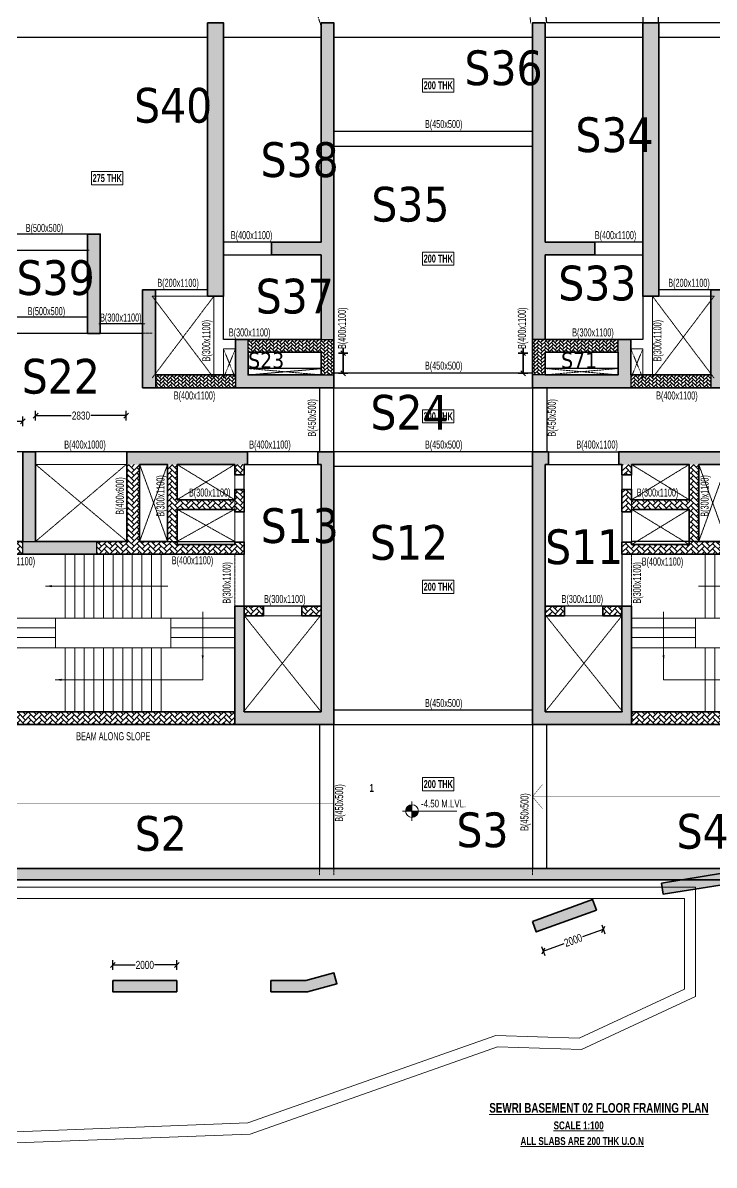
# Model space of a CAD drawing. Header units: millimetres. Extents: x -9 to 67274, y 2 to 62585.
# Drawn here: x 22306 to 43906, y 2 to 35691 of the extents above; entities that cross this region are included whole.
import ezdxf

# ---------------------------------------------------------------- set-up
doc = ezdxf.new("R2010")
doc.units = ezdxf.units.MM
doc.linetypes.add('HIDDEN', pattern=[0.375, 0.25, -0.125])
doc.linetypes.add('HIDDEN2', pattern=[0.1875, 0.125, -0.0625])
for name, color, linetype, lineweight in [('A-ANNO-DIMS', 8, 'Continuous', 15), ('A-DETL-MISC', 35, 'Continuous', 15), ('A-FLOR-IDEN', 11, 'Continuous', 9), ('A-HIDD-ABVE', 8, 'HIDDEN', 20), ('A-HIDD-BELW', 8, 'HIDDEN2', 20), ('G-____-____-DIMS', 7, 'Continuous', 9), ('G-____-____-TEXT', 6, 'Continuous', 9), ('G-ANNO-TEXT', 231, 'Continuous', 9), ('S-BEAM', 7, 'Continuous', 18), ('S-BEAM-IDEN', 2, 'Continuous', 9), ('S-COL HATCH', 9, 'Continuous', 0), ('S-COLS', 5, 'Continuous', 35)]:
    doc.layers.add(name, color=color, linetype=linetype, lineweight=lineweight)
doc.layers.add('changes', color=7, linetype='Continuous')
doc.styles.add('Dim.s & Anno.(Misc.)', font='ARIALN.TTF')
doc.styles.add('SOBHA', font='swisscl.ttf')
doc.styles.add('Swis721 LtCn BT', font='swisscl.ttf', dxfattribs={"width": 0.9, "height": 233.355162})
doc.styles.add('Swis721 LtCn BT_1', font='swisscl.ttf', dxfattribs={"height": 240})
doc.styles.add('Swis721 LtCn BT_2', font='swisscl.ttf', dxfattribs={"height": 244.992296})
doc.styles.add('Swis721 LtCn BT_B', font='', dxfattribs={"width": 0.9, "height": 246.918336})
doc.styles.get('Swis721 LtCn BT_B').set_extended_font_data('Swis721 LtCn BT', bold=True)
doc.dimstyles.new('A-GFC-100', dxfattribs={"dimscale": 100, "dimtxt": 1.75, "dimasz": 1.5, "dimexe": 1.5, "dimexo": 0, "dimgap": 1, "dimtad": 1, "dimdsep": 46, "dimtxsty": 'Dim.s & Anno.(Misc.)', "dimblk": 'ARCHTICK', "dimcen": 0, "dimdle": 1.5, "dimclrd": 256, "dimclre": 8, "dimclrt": 6, "dimazin": 2, "dimtfac": 1, "dimtix": 1, "dimtmove": 2, "dimatfit": 3, "dimfxl": 1, "dimtolj": 1, "dimlwd": -1, "dimlwe": 9, "dimarcsym": 0})
doc.dimstyles.new('S-100', dxfattribs={"dimscale": 100, "dimtxt": 2.5, "dimasz": 1.5, "dimexe": 1.5, "dimexo": 1.5, "dimgap": 0.1, "dimtad": 0, "dimdec": 0, "dimrnd": 0.0005, "dimzin": 0, "dimdsep": 46, "dimtxsty": 'SOBHA', "dimblk": 'OBLIQUE', "dimcen": 0.09, "dimclrd": 8, "dimclre": 8, "dimclrt": 6, "dimadec": 0, "dimazin": 0, "dimtfac": 1, "dimtdec": 0, "dimtofl": 0, "dimtmove": 0, "dimatfit": 3, "dimfxl": 1.5, "dimfxlon": 1, "dimtolj": 1, "dimtzin": 0, "dimlwd": -1, "dimlwe": -1, "dimarcsym": 0})
pattern_1 = [(45, (-31966103.18, 21022167.41), (0, 113.13708499), [240, -80]), (135, (-31966046.61, 21022223.98), (9e-15, 113.13708499), [240, -80])]
pattern_2 = [(45, (-31794446.85, 20683630.75), (0, 169.7056275), [360, -120]), (135, (-31794362, 20683715.6), (1e-14, 169.7056275), [360, -120])]
pattern_3 = [(45, (-31794446.85, 20735559.75), (0, 169.7056275), [360, -120]), (135, (-31794362, 20735644.6), (1e-14, 169.7056275), [360, -120])]
pattern_4 = [(45, (-31794446.854, 20735559.75), (0, 113.13708499), [240, -80]), (135, (-31794390.286, 20735616.32), (9e-15, 113.13708499), [240, -80])]

# ---------------------------------------------------------------- blocks, each defined once
blk = doc.blocks.new('_ARCHTICK')
at = {"color": 0, "linetype": 'ByBlock', "const_width": 0.15}
blk.add_lwpolyline([(-0.5, -0.5), (0.5, 0.5)], dxfattribs=at)
blk = doc.blocks.new('A$C31bf04c8')
at = {"layer": 'S-COL HATCH', "transparency": 33554687}
h = blk.add_hatch(color=256, dxfattribs=at)
h.dxf.hatch_style = 1
edge = h.paths.add_edge_path()
edge.add_line((-12645, -10575), (46760, -10575))
edge.add_line((46760, -10575), (50155, -10425))
edge.add_line((50155, -10425), (50155, 18362))
edge.add_arc((65983, 101151), 84288, 235.33184, 259.17631, ccw=False)
edge.add_arc((-8447, 268), 41200, 49.9962, 101.0852)
edge.add_line((-16368, 40699), (-15227, 21150))
edge.add_line((-15227, 21150), (-12645, 21150))
edge.add_line((-12645, 21150), (-12645, -10575))
edge = h.paths.add_edge_path(flags=16)
edge.add_line((-12295, -10225), (46752, -10225))
edge.add_line((46752, -10225), (49805, -10090))
edge.add_line((49805, -10090), (49805, 18073))
edge.add_arc((65983, 101151), 84638, 235.32076, 258.98032, ccw=False)
edge.add_arc((-8447, 268), 40850, 49.9733, 100.6568)
edge.add_line((-16001, 40413), (-14897, 21500))
edge.add_line((-14897, 21500), (-12295, 21500))
edge.add_line((-12295, 21500), (-12295, -10225))
h = blk.add_hatch(color=256, dxfattribs=at)
h.dxf.hatch_style = 1
h.paths.add_polyline_path([(25886, -10678), (25942, -11024), (27916, -10706), (27860, -10360)])
h = blk.add_hatch(color=256, dxfattribs=at)
h.dxf.hatch_style = 1
h.paths.add_polyline_path([(23855, -11522), (23735, -11193), (21855, -11874), (21974, -12203)])
h = blk.add_hatch(color=256, dxfattribs=at)
h.dxf.hatch_style = 1
h.paths.add_polyline_path([(15747, -13822), (15654, -13485), (14779, -13724), (13686, -13724), (13686, -14074), (14825, -14074)])
h = blk.add_hatch(color=256, dxfattribs=at)
h.dxf.hatch_style = 1
h.paths.add_polyline_path([(10745, -14074), (10745, -13724), (8745, -13724), (8745, -14074)])
at = {"layer": 'S-COLS', "elevation": 0}
blk.add_lwpolyline([(-12645, -10575), (46760, -10575), (50155, -10425), (50155, 18362, -0.104418), (18038, 31827, 0.226686), (-16368, 40699), (-15227, 21150), (-12645, 21150)], format="xyb", close=True, dxfattribs=at)
at = {"layer": 'S-COLS'}
blk.add_lwpolyline([(-12295, -10225), (46752, -10225), (49805, -10090), (49805, 18073, -0.103603), (17826, 31549, 0.224825), (-16001, 40413), (-14897, 21500), (-12295, 21500)], format="xyb", close=True, dxfattribs=at)
at = {"layer": 'S-COLS', "elevation": 0}
for points in [[(25886, -10678), (25942, -11024), (27916, -10706), (27860, -10360), (25886, -10678)], [(21855, -11874), (21974, -12203), (23855, -11522), (23735, -11193), (21855, -11874)], [(13686, -13724), (14779, -13724), (15654, -13485), (15747, -13822), (14825, -14074), (13686, -14074), (13686, -13724)]]:
    blk.add_lwpolyline(points, dxfattribs=at)
blk.add_lwpolyline([(8745, -13724), (10745, -13724), (10745, -14074), (8745, -14074)], close=True, dxfattribs=at)
blk = doc.blocks.new('Spot Elevations - M_Spot Elevation - Target Filled-23738-FIRST FLOOR  FRAMING PLAN _NTA_')
at = {"layer": 'G-____-____-DIMS'}
h = blk.add_hatch(color=256, dxfattribs=at)
edge = h.paths.add_edge_path(flags=0)
edge.add_line((0, 0), (-2, 0))
edge.add_arc((0, 0), 2, 90, 180, ccw=False)
edge.add_line((0, 2), (0, 0))
h = blk.add_hatch(color=256, dxfattribs=at)
edge = h.paths.add_edge_path(flags=0)
edge.add_line((0, 0), (2, 0))
edge.add_arc((0, 0), 2, 270, 360, ccw=False)
edge.add_line((0, -2), (0, 0))
for p, q in [((-3, 0), (14, 0)), ((0, -3), (0, 3))]:
    blk.add_line(p, q, dxfattribs=at)
blk.add_circle((0, 0), 2, dxfattribs=at)
blk = doc.blocks.new('_OBLIQUE')
at = {"color": 0, "linetype": 'ByBlock'}
blk.add_line((-0.5, -0.5), (0.5, 0.5), dxfattribs=at)
blk = doc.blocks.new('*D28')
at = {"layer": 'Defpoints', "color": 0, "transparency": 16777216}
for p in [(31626, 25374), (32315, 25374), (31926, 24742)]:
    blk.add_point(p, dxfattribs=at)
at = {"layer": 'S-COLS', "color": 8, "transparency": 16777216}
for p, q in [((32165, 25374), (32465, 25374)), ((32315, 25374), (32315, 25524)), ((32315, 24742), (32315, 25374)), ((32165, 24742), (32465, 24742))]:
    blk.add_line(p, q, dxfattribs=at)
at = {"layer": 'S-COLS', "color": 8, "transparency": 16777216, "xscale": 150, "yscale": 150, "zscale": 150}
for p, rotation in [((32315, 25374), 90), ((32315, 24742), 270)]:
    blk.add_blockref('_OBLIQUE', p, dxfattribs=dict(at, rotation=rotation))
at = {"layer": 'S-COLS', "color": 6, "transparency": 16777216, "insert": (32315, 26151), "char_height": 250, "attachment_point": 5, "rotation": 90, "style": 'SOBHA'}
blk.add_mtext('\\A1;{\\W0.8;\\C2;B(400x1100)}', dxfattribs=at)
blk = doc.blocks.new('*D29')
at = {"layer": 'Defpoints', "color": 0, "transparency": 16777216}
for p in [(37936, 25374), (38626, 25374), (38326, 24742)]:
    blk.add_point(p, dxfattribs=at)
at = {"layer": 'S-COLS', "color": 8, "transparency": 16777216}
for p, q in [((38086, 25374), (37786, 25374)), ((37936, 25374), (37936, 25524)), ((37936, 24742), (37936, 25374)), ((38086, 24742), (37786, 24742))]:
    blk.add_line(p, q, dxfattribs=at)
at = {"layer": 'S-COLS', "color": 8, "transparency": 16777216, "xscale": 150, "yscale": 150, "zscale": 150}
for p, rotation in [((37936, 25374), 90), ((37936, 24742), 270)]:
    blk.add_blockref('_OBLIQUE', p, dxfattribs=dict(at, rotation=rotation))
at = {"layer": 'S-COLS', "color": 6, "transparency": 16777216, "insert": (37936, 26151), "char_height": 250, "attachment_point": 5, "rotation": 90, "style": 'SOBHA'}
blk.add_mtext('\\A1;{\\W0.8;\\C2;B(400x1100)}', dxfattribs=at)
blk = doc.blocks.new('A$C0921b736')
at = {"layer": 'S-COL HATCH', "transparency": 33554687}
h = blk.add_hatch(color=256, dxfattribs=at)
h.dxf.hatch_style = 1
h.paths.add_polyline_path([(19575, 14135), (20075, 14135), (20075, 22675), (19575, 22675)])
h = blk.add_hatch(color=256, dxfattribs=at)
h.dxf.hatch_style = 1
h.paths.add_polyline_path([(23525, 22675), (23125, 22675), (23125, 15825), (21575, 15825), (21575, 15425), (23125, 15425), (23125, 12785), (23525, 12785)])
h = blk.add_hatch(color=256, dxfattribs=at)
h.dxf.hatch_style = 1
h.paths.add_polyline_path([(29725, 12785), (30125, 12785), (30125, 15425), (31675, 15425), (31675, 15825), (30125, 15825), (30125, 22675), (29725, 22675)])
h = blk.add_hatch(color=256, dxfattribs=at)
h.dxf.hatch_style = 1
h.paths.add_polyline_path([(33675, 14135), (33175, 14135), (33175, 22675), (33675, 22675)])
h = blk.add_hatch(color=256, dxfattribs=at)
h.dxf.hatch_style = 1
h.paths.add_polyline_path([(15825, 12975), (16225, 12975), (16225, 16075), (15825, 16075)])
h = blk.add_hatch(color=256, dxfattribs=at)
h.dxf.hatch_style = 1
h.paths.add_polyline_path([(17945, 14335), (17545, 14335), (17545, 11275), (17945, 11275), (17945, 11675)])
h = blk.add_hatch(color=256, dxfattribs=at)
h.dxf.hatch_style = 1
h.paths.add_polyline_path([(35305, 11675), (35305, 11275), (35705, 11275), (35705, 14335), (35305, 14335)])
h = blk.add_hatch(color=256, dxfattribs=at)
h.dxf.hatch_style = 1
h.paths.add_polyline_path([(23525, 11275), (23525, 11675), (23125, 11675), (20845, 11675), (20845, 12385), (20845, 12785), (20445, 12785), (20445, 11675), (20445, 11275)])
at = {"layer": 'S-COL HATCH'}
h = blk.add_hatch(dxfattribs=at)
h.set_pattern_fill('AR-HBONE', color=256, scale=20)
h.set_pattern_definition(pattern_4)
h.paths.add_polyline_path([(23125, 12385), (23125, 11692), (23125, 11692), (23125, 11675), (23525, 11675), (23525, 12785), (20845, 12785), (20845, 12485), (20845, 12385)])
at = {"layer": 'S-COL HATCH', "transparency": 33554687}
h = blk.add_hatch(color=256, dxfattribs=at)
h.dxf.hatch_style = 1
h.paths.add_polyline_path([(32805, 11275), (32805, 11675), (32805, 12785), (32405, 12785), (32405, 12385), (32405, 11675), (30125, 11675), (29725, 11675), (29725, 11275)])
at = {"layer": 'S-COL HATCH'}
h = blk.add_hatch(dxfattribs=at)
h.set_pattern_fill('AR-HBONE', color=256, scale=20)
h.set_pattern_definition(pattern_4)
h.paths.add_polyline_path([(30125, 12385), (30125, 11692), (30125, 11692), (30125, 11675), (29725, 11675), (29725, 12785), (32405, 12785), (32405, 12485), (32405, 12385)])
h = blk.add_hatch(dxfattribs=at)
h.set_pattern_fill('AR-HBONE', color=256, scale=20)
h.set_pattern_definition(pattern_1)
h.paths.add_polyline_path([(20445, 11275), (20445, 11675), (17945, 11675), (17945, 11275)])
h = blk.add_hatch(dxfattribs=at)
h.set_pattern_fill('AR-HBONE', color=256, scale=20)
h.set_pattern_definition(pattern_1)
h.paths.add_polyline_path([(35305, 11275), (35305, 11675), (32805, 11675), (32805, 11275)])
at = {"layer": 'S-COL HATCH', "transparency": 33554687}
h = blk.add_hatch(color=256, dxfattribs=at)
h.dxf.hatch_style = 1
h.paths.add_polyline_path([(13805, 9275), (14205, 9275), (14205, 6475), (13805, 6475)])
h = blk.add_hatch(color=256, dxfattribs=at)
h.dxf.hatch_style = 1
h.paths.add_polyline_path([(17055, 9275), (20825, 9275), (20825, 8875), (17055, 8875)])
h = blk.add_hatch(color=256, dxfattribs=at)
h.dxf.hatch_style = 1
h.paths.add_polyline_path([(20725, 4450), (20425, 4450), (20425, 1150), (20425, 750), (23125, 750), (23525, 750), (23525, 1150), (23525, 1150), (23525, 9275), (23025, 9275), (23025, 8875), (23125, 8875), (23125, 1150), (23125, 1150), (20725, 1150), (20725, 1150)])
h = blk.add_hatch(color=256, dxfattribs=at)
h.dxf.hatch_style = 1
h.paths.add_polyline_path([(32525, 4450), (32825, 4450), (32825, 1150), (32825, 750), (30125, 750), (29725, 750), (29725, 1150), (29725, 1150), (29725, 9275), (30225, 9275), (30225, 8875), (30125, 8875), (30125, 1150), (30125, 1150), (32525, 1150), (32525, 1150)])
h = blk.add_hatch(color=256, dxfattribs=at)
h.dxf.hatch_style = 1
h.paths.add_polyline_path([(36195, 9275), (32425, 9275), (32425, 8875), (36195, 8875)])
at = {"layer": 'S-COL HATCH'}
h = blk.add_hatch(dxfattribs=at)
h.set_pattern_fill('AR-HBONE', color=256, scale=30)
h.set_pattern_definition(pattern_3)
h.paths.add_polyline_path([(18325, 8875), (18625, 8875), (18625, 7775), (20425, 7775), (20425, 8100), (20725, 8100), (20725, 7398), (20425, 7398), (20425, 7475), (18625, 7475), (18625, 6375), (20425, 6375), (20425, 6453), (20725, 6453), (20725, 6075), (16105, 6075), (16105, 6475), (18325, 6475)])
h = blk.add_hatch(dxfattribs=at)
h.set_pattern_fill('AR-HBONE', color=256, scale=30)
h.set_pattern_definition(pattern_3)
h.paths.add_polyline_path([(17055, 6475), (17455, 6475), (17455, 8875), (17055, 8875)])
h = blk.add_hatch(dxfattribs=at)
h.set_pattern_fill('AR-HBONE', color=256, scale=30)
h.set_pattern_definition(pattern_3)
h.paths.add_polyline_path([(20425, 8875), (20725, 8875), (20725, 8550), (20425, 8550)])
h = blk.add_hatch(dxfattribs=at)
h.set_pattern_fill('AR-HBONE', color=256, scale=30)
h.set_pattern_definition(pattern_3)
h.paths.add_polyline_path([(34925, 8875), (34625, 8875), (34625, 7775), (32825, 7775), (32825, 8100), (32525, 8100), (32525, 7398), (32825, 7398), (32825, 7475), (34625, 7475), (34625, 6375), (32825, 6375), (32825, 6453), (32525, 6453), (32525, 6075), (37145, 6075), (37145, 6475), (34925, 6475)])
h = blk.add_hatch(dxfattribs=at)
h.set_pattern_fill('AR-HBONE', color=256, scale=30)
h.set_pattern_definition(pattern_3)
h.paths.add_polyline_path([(32825, 8875), (32525, 8875), (32525, 8550), (32825, 8550)])
h = blk.add_hatch(dxfattribs=at)
h.set_pattern_fill('AR-HBONE', color=256, scale=30)
h.set_pattern_definition(pattern_3)
h.paths.add_polyline_path([(13805, 6475), (12825, 6475), (12825, 6075), (13805, 6075)])
at = {"layer": 'S-COL HATCH', "transparency": 33554687}
h = blk.add_hatch(color=256, dxfattribs=at)
h.dxf.hatch_style = 1
h.paths.add_polyline_path([(13805, 6475), (16105, 6475), (16105, 6075), (13805, 6075)])
at = {"layer": 'S-COL HATCH'}
h = blk.add_hatch(dxfattribs=at)
h.set_pattern_fill('AR-HBONE', color=256, scale=30)
h.set_pattern_definition(pattern_2)
h.paths.add_polyline_path([(21325, 4150), (21325, 4450), (20725, 4450), (20725, 4150)])
h.paths.add_polyline_path([(23125, 4150), (23125, 4450), (22525, 4450), (22525, 4150)])
h = blk.add_hatch(dxfattribs=at)
h.set_pattern_fill('AR-HBONE', color=256, scale=30)
h.set_pattern_definition(pattern_2)
h.paths.add_polyline_path([(32525, 4150), (32525, 4450), (31925, 4450), (31925, 4150)])
h.paths.add_polyline_path([(30725, 4150), (30725, 4450), (30125, 4450), (30125, 4150)])
h = blk.add_hatch(dxfattribs=at)
h.set_pattern_fill('AR-HBONE', color=256, scale=30)
h.set_pattern_definition(pattern_3)
h.paths.add_polyline_path([(12825, 1150), (20425, 1150), (20425, 750), (12825, 750)])
h = blk.add_hatch(dxfattribs=at)
h.set_pattern_fill('AR-HBONE', color=256, scale=30)
h.set_pattern_definition(pattern_3)
h.paths.add_polyline_path([(40425, 1150), (32825, 1150), (32825, 750), (40425, 750)])
at = {"layer": 'changes'}
for p, q in [((20845, 12385), (20845, 12785)), ((23125, 12785), (23525, 12785)), ((30125, 12785), (29725, 12785)), ((32405, 12385), (32405, 12785)), ((17945, 11675), (17945, 11275)), ((20445, 11675), (20445, 11275)), ((23125, 11675), (23525, 11675)), ((30125, 11675), (29725, 11675)), ((32805, 11675), (32805, 11275)), ((35305, 11675), (35305, 11275))]:
    blk.add_line(p, q, dxfattribs=at)
blk.add_lwpolyline([(13805, 6475), (16105, 6475), (16105, 6075), (13805, 6075)], close=True, dxfattribs=at)
at = {"layer": 'S-COLS'}
for p, q in [((20425, 4450), (20425, 1150)), ((20725, 4450), (20725, 1150)), ((32525, 4450), (32525, 1150)), ((32825, 4450), (32825, 1150)), ((20425, 1150), (20425, 750)), ((32825, 1150), (32825, 750))]:
    blk.add_line(p, q, dxfattribs=at)
for points in [[(23525, 11275), (23525, 22675), (23125, 22675), (23125, 15825), (21575, 15825), (21575, 15425), (23125, 15425), (23125, 12785), (20445, 12785), (20445, 11675), (17945, 11675), (17945, 14335), (17545, 14335), (17545, 11275), (23525, 11275)], [(29725, 11275), (29725, 22675), (30125, 22675), (30125, 15825), (31675, 15825), (31675, 15425), (30125, 15425), (30125, 12785), (32805, 12785), (32805, 11675), (35305, 11675), (35305, 14335), (35705, 14335), (35705, 11275), (29725, 11275)], [(17055, 9275), (20825, 9275), (20825, 8875), (20725, 8875), (20725, 8550), (20425, 8550), (20425, 8875), (19525, 8875), (18625, 8875), (18625, 7775), (20425, 7775), (20425, 8100), (20725, 8100), (20725, 7398), (20425, 7398), (20425, 7475), (18625, 7475), (18625, 6375), (19525, 6375), (20425, 6375), (20425, 6453), (20725, 6453), (20725, 6075), (18625, 6075), (18625, 6075), (7471, 6075)], [(10955, 9275), (10955, 6475), (13805, 6475), (13805, 9275)], [(13805, 9275), (14205, 9275)], [(14205, 9275), (14205, 6475), (17055, 6475), (17055, 9275)], [(23525, 1150), (23525, 9275), (23025, 9275), (23025, 8875), (23125, 8875), (23125, 1150), (20725, 1150)], [(29725, 1150), (29725, 9275), (30225, 9275), (30225, 8875), (30125, 8875), (30125, 1150), (32525, 1150)], [(36195, 9275), (32425, 9275), (32425, 8875), (32525, 8875), (32525, 8550), (32825, 8550), (32825, 8875), (33725, 8875), (34625, 8875), (34625, 7775), (32825, 7775), (32825, 8100), (32525, 8100), (32525, 7398), (32825, 7398), (32825, 7475), (34625, 7475), (34625, 6375), (33725, 6375), (32825, 6375), (32825, 6453), (32525, 6453), (32525, 6075), (34625, 6075), (34625, 6075), (45779, 6075)], [(20725, 4150), (21325, 4150), (21325, 4450), (20425, 4450)], [(23125, 4150), (22525, 4150), (22525, 4450), (23125, 4450)], [(30125, 4150), (30725, 4150), (30725, 4450), (30125, 4450)], [(32525, 4150), (31925, 4150), (31925, 4450), (32825, 4450)], [(20425, 1150), (12825, 1150), (12825, 750), (23125, 750)], [(23125, 750), (23125, 750), (23525, 750), (23525, 1150)], [(30125, 750), (30125, 750), (29725, 750), (29725, 1150)], [(32825, 1150), (40425, 1150), (40425, 750), (30125, 750)]]:
    blk.add_lwpolyline(points, dxfattribs=at)
for points in [[(19575, 14135), (20075, 14135), (20075, 22675), (19575, 22675)], [(33675, 14135), (33175, 14135), (33175, 22675), (33675, 22675)], [(23125, 12385), (20845, 12385), (20845, 11675), (23125, 11675)], [(30125, 12385), (32405, 12385), (32405, 11675), (30125, 11675)], [(17455, 6475), (18325, 6475), (18325, 8875), (17455, 8875)], [(35795, 6475), (34925, 6475), (34925, 8875), (35795, 8875)]]:
    blk.add_lwpolyline(points, close=True, dxfattribs=at)
at = {"layer": 'S-COLS', "elevation": 0}
blk.add_lwpolyline([(15825, 16075), (16225, 16075), (16225, 12975), (15825, 12975)], close=True, dxfattribs=at)
blk = doc.blocks.new('*D35')
at = {"layer": 'changes', "color": 8, "transparency": 16777216}
for p, q in [((19456, 23091), (19456, 23391)), ((19456, 23241), (20574, 23241)), ((22306, 23241), (21187, 23241)), ((22306, 23091), (22306, 23391))]:
    blk.add_line(p, q, dxfattribs=at)
at = {"layer": 'Defpoints', "color": 0, "transparency": 16777216}
for p in [(22306, 23241), (19456, 21892), (22306, 21892)]:
    blk.add_point(p, dxfattribs=at)
at = {"layer": 'changes', "color": 8, "transparency": 16777216, "xscale": 150, "yscale": 150, "zscale": 150, "rotation": 180}
blk.add_blockref('_OBLIQUE', (19456, 23241), dxfattribs=at)
at = {"layer": 'changes', "color": 8, "transparency": 16777216, "xscale": 150, "yscale": 150, "zscale": 150}
blk.add_blockref('_OBLIQUE', (22306, 23241), dxfattribs=at)
at = {"layer": 'changes', "color": 6, "transparency": 16777216, "insert": (20881, 23241), "char_height": 250, "attachment_point": 5, "style": 'SOBHA'}
blk.add_mtext('\\A1;2850', dxfattribs=at)
blk = doc.blocks.new('*D36')
at = {"layer": 'changes', "color": 8, "transparency": 16777216}
for p, q in [((22706, 23269), (22706, 23569)), ((25536, 23269), (25536, 23569)), ((22706, 23419), (23814, 23419)), ((25536, 23419), (24427, 23419))]:
    blk.add_line(p, q, dxfattribs=at)
at = {"layer": 'Defpoints', "color": 0, "transparency": 16777216}
for p in [(25536, 23419), (22706, 21892), (25536, 21892)]:
    blk.add_point(p, dxfattribs=at)
at = {"layer": 'changes', "color": 8, "transparency": 16777216, "xscale": 150, "yscale": 150, "zscale": 150}
for p, rotation in [((22706, 23419), 180.000076024741), ((25536, 23419), 7.60247410593e-05)]:
    blk.add_blockref('_OBLIQUE', p, dxfattribs=dict(at, rotation=rotation))
at = {"layer": 'changes', "color": 6, "transparency": 16777216, "insert": (24121, 23419), "char_height": 250, "attachment_point": 5, "rotation": 0.0001, "style": 'SOBHA'}
blk.add_mtext('\\A1;2830', dxfattribs=at)
blk = doc.blocks.new('*D41')
at = {"layer": 'changes', "color": 8, "transparency": 16777216}
for p, q in [((25117, 6106), (25117, 6406)), ((25117, 6256), (25810, 6256)), ((27117, 6256), (26423, 6256)), ((27117, 6106), (27117, 6406))]:
    blk.add_line(p, q, dxfattribs=at)
at = {"layer": 'Defpoints', "color": 0, "transparency": 16777216}
for p in [(25117, 6256), (25117, 5768), (27117, 5768)]:
    blk.add_point(p, dxfattribs=at)
at = {"layer": 'changes', "color": 8, "transparency": 16777216, "xscale": 150, "yscale": 150, "zscale": 150, "rotation": 180}
blk.add_blockref('_OBLIQUE', (25117, 6256), dxfattribs=at)
at = {"layer": 'changes', "color": 8, "transparency": 16777216, "xscale": 150, "yscale": 150, "zscale": 150}
blk.add_blockref('_OBLIQUE', (27117, 6256), dxfattribs=at)
at = {"layer": 'changes', "color": 6, "transparency": 16777216, "insert": (26117, 6256), "char_height": 250, "attachment_point": 5, "style": 'SOBHA'}
blk.add_mtext('\\A1;2000', dxfattribs=at)
blk = doc.blocks.new('*D30')
at = {"layer": 'changes', "color": 8, "transparency": 16777216}
for p, q in [((40392, 7510), (40494, 7228)), ((40443, 7369), (39791, 7133)), ((38512, 6829), (38614, 6547)), ((38563, 6688), (39215, 6924))]:
    blk.add_line(p, q, dxfattribs=at)
at = {"layer": 'Defpoints', "color": 0, "transparency": 16777216}
for p in [(40226, 7970, 0), (38345, 7289, 0), (40443, 7369)]:
    blk.add_point(p, dxfattribs=at)
at = {"layer": 'changes', "color": 8, "transparency": 16777216, "xscale": 150, "yscale": 150, "zscale": 150}
for p, rotation in [((40443, 7369), 19.90656168055465), ((38563, 6688), 199.9065616805546)]:
    blk.add_blockref('_OBLIQUE', p, dxfattribs=dict(at, rotation=rotation))
at = {"layer": 'changes', "color": 6, "transparency": 16777216, "insert": (39503, 7028), "char_height": 250, "attachment_point": 5, "rotation": 19.9066, "style": 'SOBHA'}
blk.add_mtext('\\A1;2000', dxfattribs=at)
blk = doc.blocks.new('A$C40398dd4')
at = {"layer": 'A-ANNO-DIMS', "ltscale": 500, "elevation": 0}
blk.add_lwpolyline([(5810, 1000), (6600, 1000), (6600, 1565)], dxfattribs=at)
at = {"layer": 'A-DETL-MISC'}
for p, q in [((2300, 4925), (2300, 2925)), ((2600, 4925), (2600, 2925)), ((2900, 4925), (2900, 2925)), ((3200, 4925), (3200, 2925)), ((3500, 4925), (3500, 2925)), ((3800, 4925), (3800, 2925)), ((4100, 4925), (4100, 2925)), ((4400, 4925), (4400, 2925)), ((4700, 4925), (4700, 2925)), ((5000, 4925), (5000, 2925)), ((5300, 4925), (5300, 2925)), ((2300, 0), (2300, 2000)), ((2600, 0), (2600, 2000)), ((2900, 0), (2900, 2000)), ((3200, 0), (3200, 2000)), ((3500, 0), (3500, 2000)), ((3800, 0), (3800, 2000)), ((4100, 0), (4100, 2000)), ((4400, 0), (4400, 2000)), ((4700, 0), (4700, 2000)), ((5000, 0), (5000, 2000)), ((5300, 0), (5300, 2000))]:
    blk.add_line(p, q, dxfattribs=at)
for points in [[(2000, 2925), (0, 2925)], [(5600, 2925), (7600, 2925)], [(2000, 2625), (0, 2625)], [(5600, 2625), (7600, 2625)], [(2000, 2325), (0, 2325)], [(5600, 2325), (7600, 2325)]]:
    blk.add_lwpolyline(points, dxfattribs=at)
blk.add_lwpolyline([(5600, 2925), (5600, 2000), (2000, 2000), (2000, 2925)], close=True, dxfattribs=at)
at = {"layer": 'A-DETL-MISC', "elevation": 0}
for points in [[(2000, 2000), (0, 2000)], [(5600, 2000), (7600, 2000)]]:
    blk.add_lwpolyline(points, dxfattribs=at)
at = {"layer": 'A-ANNO-DIMS', "ltscale": 500}
for points in [[(1688, 3925), (5510, 3925)], [(6600, 1565), (6600, 3126)], [(1988, 1000), (5810, 1000)]]:
    blk.add_leader(points, dimstyle='A-GFC-100', override={"dimasz": 2, "dimtad": 0, "dimfxl": 0.18, "dimarcsym": 1}, dxfattribs=at)

msp = doc.modelspace()

# ---------------------------------------------------------------- linework, layer by layer
at = {"layer": 'A-FLOR-IDEN', "color": 8, "elevation": 0, "flags": 128}
for points in [[(35774.9, 33942.4), (35774.9, 33530.6), (34797.4, 33530.6), (34797.4, 33942.4)], [(24453.5, 31042.2), (24453.5, 30630.3), (25431, 30630.3), (25431, 31042.2)], [(35774.9, 28528.1), (35774.9, 28116.3), (34797.4, 28116.3), (34797.4, 28528.1)], [(35774.9, 23602.3), (35774.9, 23190.5), (34797.4, 23190.5), (34797.4, 23602.3)], [(35774.9, 18274.9), (35774.9, 17863.1), (34797.4, 17863.1), (34797.4, 18274.9)], [(35774.9, 12109.6), (35774.9, 11697.8), (34797.4, 11697.8), (34797.4, 12109.6)]]:
    msp.add_lwpolyline(points, close=True, dxfattribs=at)
at = {"layer": 'A-HIDD-ABVE', "linetype": 'HIDDEN'}
for p, q in [((26345.7, 27151.8, 0), (28275.7, 24591.8, 0)), ((26345.7, 24591.8, 0), (28275.7, 27151.8, 0)), ((43905.7, 27151.8, 0), (41975.7, 24591.8, 0)), ((43905.7, 24591.8, 0), (41975.7, 27151.8, 0)), ((28575.7, 25501.8, 0), (28945.7, 24591.8, 0)), ((28575.7, 24591.8, 0), (28945.7, 25501.8, 0)), ((41675.7, 25501.8, 0), (41305.7, 24591.8, 0)), ((41675.7, 24591.8, 0), (41305.7, 25501.8, 0)), ((29345.7, 24892, 0), (31625.7, 24691.8, 0)), ((40905.7, 24892, 0), (38625.7, 24691.8, 0)), ((40905.7, 24691.8, 0), (38625.7, 24892, 0)), ((22705.7, 21891.8, 0), (25555.7, 19491.8, 0)), ((22705.7, 19491.8, 0), (25535.7, 21891.8, 0)), ((25955.7, 21891.8, 0), (26825.7, 19491.8, 0)), ((25955.7, 19491.8, 0), (26825.7, 21891.8, 0)), ((27125.7, 21891.8, 0), (28925.7, 20791.8, 0)), ((27125.7, 20791.8, 0), (28925.7, 21891.8, 0)), ((43125.7, 21891.8, 0), (41325.7, 20791.8, 0)), ((43125.7, 20791.8, 0), (41325.7, 21891.8, 0)), ((44295.7, 21891.8, 0), (43425.7, 19491.8, 0)), ((44295.7, 19491.8, 0), (43425.7, 21891.8, 0)), ((27125.7, 19490.6, 0), (28925.7, 20491.8, 0)), ((27125.7, 20491.8, 0), (28925.7, 19490.6, 0)), ((43125.7, 19391.8, 0), (41325.7, 20491.8, 0)), ((43125.7, 20491.8, 0), (41325.7, 19391.8, 0)), ((31601.6, 17166.6, 0), (29201.6, 14166.6, 0)), ((29225.7, 17166.6, 0), (31625.7, 14166.6, 0)), ((41025.7, 17166.6, 0), (38625.7, 14166.6, 0)), ((38649.8, 17166.6, 0), (41049.8, 14166.6, 0))]:
    msp.add_line(p, q, dxfattribs=at)
at = {"layer": 'A-HIDD-BELW', "color": 4, "linetype": 'ByBlock', "ltscale": 500}
for p, q in [((43325.4, 8686.9, 0), (3186.1, 8686.9, 0)), ((43325.4, 5273.2, 0), (43325.4, 8686.9, 0)), ((42975.4, 8336.9, 0), (3558.4, 8336.9, 0)), ((42975.4, 5496.4, 0), (42975.4, 8336.9, 0)), ((39692.7, 3970, 0), (42975.4, 5496.4, 0)), ((39765.1, 3617.7, 0), (43325.4, 5273.2, 0)), ((29339.9, 1318.9, 0), (37084.4, 4048.1, 0)), ((37084.4, 4048.1, 0), (39692.7, 3970, 0)), ((29406.1, 971.1, 0), (37139.2, 3696.3, 0)), ((37139.2, 3696.3, 0), (39765.1, 3617.7, 0)), ((3710.1, 351.5, 0), (29339.9, 1318.9, 0)), ((3723.3, 1.8, 0), (29406.1, 971.1, 0))]:
    msp.add_line(p, q, dxfattribs=at)
at = {"layer": 'changes'}
for p, q in [((29345.7, 24691.8, 0), (31625.7, 24892, 0)), ((26825.7, 19490.6, 0), (28925.7, 19490.6, 0)), ((43425.7, 19490.6, 0), (41325.7, 19490.6, 0))]:
    msp.add_line(p, q, dxfattribs=at)
at = {"layer": 'changes', "color": 1, "elevation": 0}
msp.add_lwpolyline([(37973.3, 41841.8), (41668, 41841.8), (41675.6, 35691.8), (38677.4, 35690.6), (37973.3, 41841.8)], dxfattribs=at)
for points in [[(42168.3, 41841.8), (48725.7, 41841.8), (48725.7, 35690.6), (42168.3, 35690.6)], [(21525.7, 35241.8), (28075.7, 35241.8), (28075.7, 27351.8), (26045.7, 27350.6), (26045.7, 26291.8), (24725.7, 26291.8), (24725.7, 29090.6), (21525.7, 29091.8)], [(28575.7, 35241.8), (31625.7, 35241.8), (31625.7, 28840.6), (28575.7, 28840.6)], [(32025.7, 35241.8), (38225.7, 35241.8), (38225.7, 32291.8), (32025.7, 32291.8)], [(38625.7, 35241.8), (41675.7, 35241.8), (41675.7, 28841.8), (38625.7, 28841.8)], [(42175.7, 35241.8), (48725.7, 35241.8), (48725.7, 29091.8), (45525.7, 29090.6), (45525.7, 26291.8), (44205.7, 26291.8), (44205.7, 27350.6), (42175.7, 27351.8)], [(32025.7, 31841.8), (38225.7, 31841.8), (38225.7, 24741.8), (32025.7, 24741.8)], [(21525.7, 28591.8), (24325.7, 28591.8), (24325.7, 26491.8), (21525.7, 26491.8)], [(28575.7, 28441.8), (31625.7, 28441.8), (31625.7, 25800.6), (28575.7, 25800.6)], [(38625.7, 28440.6), (41675.7, 28440.6), (41675.7, 25800.6), (38625.7, 25800.6)], [(18675.7, 25991.8), (26045.7, 25991.8), (26045.7, 24290.6), (31575.7, 24291.8), (31575.7, 22291.8), (16271.3, 22291.8), (16271.3, 24291.8), (18675.7, 24291.8)], [(38675.7, 24291.8), (38675.7, 22291.8), (53980, 22291.8), (53980, 24290.6), (51575.7, 24290.6), (51575.7, 25991.8), (44205.7, 25991.8), (44205.7, 24290.6)], [(29345.7, 25400.6), (31625.7, 25400.6), (31625.7, 24892), (29345.7, 24892)], [(38625.7, 25400.6), (40905.7, 25400.6), (40905.7, 24892), (38625.7, 24892)], [(32025.7, 24290.6), (38225.7, 24290.6), (38225.7, 22291.8), (32025.7, 22291.8)], [(29225.7, 21891.8), (31625.7, 21891.8), (31625.7, 17465.4), (29225.7, 17465.4)], [(32025.7, 21841.8), (38225.7, 21841.8), (38225.7, 14216.6), (32025.7, 14216.6)], [(38625.7, 21890.6), (41025.7, 21890.6), (41025.7, 17466.6), (38625.7, 17466.6)], [(9025.7, 13766.6), (31575.7, 13766.6), (31575.7, 9266.6), (9025.7, 9266.6)], [(32025.7, 13765.4), (38225.7, 13765.4), (38225.7, 9266.6), (32025.7, 9266.6)], [(38675.7, 13765.4), (61225.7, 13765.4), (61225.7, 9272.3), (38675.7, 9272.3)]]:
    msp.add_lwpolyline(points, close=True, dxfattribs=at)
at = {"layer": 'S-BEAM', "linetype": 'HIDDEN'}
for p, q in [((29686.4, 41841.8, 0), (31610.7, 35625.3, 0)), ((38177.3, 35663.4, 0), (37470, 41841.8, 0)), ((28075.7, 35241.8, 0), (21525.7, 35241.8, 0)), ((28575.7, 35241.8, 0), (31625.7, 35241.8)), ((38225.7, 35241.8, 0), (32025.7, 35241.8)), ((41675.6, 35241.8, 0), (38625.7, 35241.8)), ((42175.7, 35241.8, 0), (48725.7, 35241.8, 0)), ((38225.7, 32291.8, 0), (32025.7, 32291.8, 0)), ((38225.7, 31841.8, 0), (32025.7, 31841.8, 0)), ((24375.7, 29091.8, 0), (21525.7, 29091.8, 0)), ((24375.7, 28591.8, 0), (21525.7, 28591.8, 0)), ((30075.7, 28841.8, 0), (28575.7, 28841.8, 0)), ((40175.7, 28841.8, 0), (41675.7, 28841.8, 0)), ((30075.7, 28441.8, 0), (28575.7, 28441.8, 0)), ((40175.7, 28441.8, 0), (41675.7, 28441.8, 0)), ((26345.7, 27351.8, 0), (28075.7, 27351.8, 0)), ((28575.7, 27151.8, 0), (28575.7, 25801.8, 0)), ((41675.7, 27151.8, 0), (41675.7, 25801.8, 0)), ((43905.7, 27351.8, 0), (42175.7, 27351.8, 0)), ((21525.7, 26491.8, 0), (24325.7, 26491.8, 0)), ((24675.7, 26291.8, 0), (26128.1, 26291.8, 0)), ((18675.7, 25991.8, 0), (26345.7, 25991.8, 0)), ((28575.7, 25801.8, 0), (28945.7, 25801.8, 0)), ((41675.7, 25801.8, 0), (41305.7, 25801.8, 0)), ((32025.7, 24741.8, 0), (38225.7, 24741.8, 0)), ((31575.7, 24291.8, 0), (31575.7, 22291.8, 0)), ((32025.7, 24291.8, 0), (32025.7, 22291.8, 0)), ((32025.7, 24291.8, 0), (38225.7, 24291.8, 0)), ((38225.7, 24291.8, 0), (38225.7, 22291.8, 0)), ((38675.7, 24291.8, 0), (38675.7, 22291.8, 0)), ((22705.7, 22291.8, 0), (25555.7, 22291.8, 0)), ((29325.7, 22291.8, 0), (31525.7, 22291.8, 0)), ((32025.7, 22291.8, 0), (38225.7, 22291.8, 0)), ((40925.7, 22291.8, 0), (38725.7, 22291.8, 0)), ((29225.7, 19469.3, 0), (29225.7, 21891.8, 0)), ((29325.7, 21891.8, 0), (31525.7, 21891.8, 0)), ((32025.7, 21841.8, 0), (38225.7, 21841.8, 0)), ((40925.7, 21891.8, 0), (38725.7, 21891.8, 0)), ((41025.7, 19469.3, 0), (41025.7, 21891.8, 0)), ((28925.7, 17466.6, 0), (28925.7, 19091.8, 0)), ((29225.7, 17466.6, 0), (29225.7, 19091.8, 0)), ((41025.7, 17466.6, 0), (41025.7, 19091.8, 0)), ((41325.7, 17466.6, 0), (41325.7, 19091.8, 0)), ((29825.7, 17466.6, 0), (31025.7, 17466.6, 0)), ((40425.7, 17466.6, 0), (39225.7, 17466.6, 0)), ((32025.7, 14216.6, 0), (38225.7, 14216.6, 0)), ((31575.7, 13766.6, 0), (31575.7, 9066.6, 0)), ((32025.7, 13766.6, 0), (38225.7, 13766.6, 0)), ((32025.7, 13766.6, 0), (32025.7, 9066.6, 0)), ((38225.7, 13766.6, 0), (38225.7, 9066.6, 0)), ((38675.7, 13766.6, 0), (38675.7, 9266.6, 0)), ((38675.7, 7408.3, 0), (38675.7, 7403.7, 0))]:
    msp.add_line(p, q, dxfattribs=at)
at = {"layer": 'S-BEAM'}
for p, q in [((26345.7, 27151.8, 0), (28075.7, 27151.8, 0)), ((28275.7, 27151.8, 0), (28275.7, 24591.8, 0)), ((41975.7, 27151.8, 0), (41975.7, 24591.8, 0)), ((43905.7, 27151.8, 0), (42175.7, 27151.8, 0)), ((28575.7, 25501.8, 0), (28575.7, 24591.8, 0)), ((28575.7, 25501.8, 0), (28945.7, 25501.8, 0)), ((41675.7, 25501.8, 0), (41305.7, 25501.8, 0)), ((41675.7, 25501.8, 0), (41675.7, 24591.8, 0)), ((22705.7, 21891.8, 0), (25535.7, 21891.8, 0)), ((28925.7, 19469.3, 0), (28925.7, 21891.8, 0)), ((41325.7, 19469.3, 0), (41325.7, 21891.8, 0)), ((29825.7, 17166.6, 0), (31025.7, 17166.6, 0)), ((40425.7, 17166.6, 0), (39225.7, 17166.6, 0))]:
    msp.add_line(p, q, dxfattribs=at)
at = {"layer": 'S-BEAM', "elevation": 0}
for points in [[(31625.7, 24691.8), (29345.7, 24691.8), (29345.7, 24892), (31625.7, 24892)], [(38625.7, 24691.8), (40905.7, 24691.8), (40905.7, 24892), (38625.7, 24892)]]:
    msp.add_lwpolyline(points, close=True, dxfattribs=at)
at = {"layer": 'S-BEAM', "const_width": 12.5, "elevation": 0}
for points in [[(38542, 11141.6), (38225.7, 11516.6), (38542, 11891.6)], [(38225.7, 11516.6), (61615.7, 11516.6)], [(32025.7, 11308.4), (8593.5, 11308.4)]]:
    msp.add_lwpolyline(points, dxfattribs=at)

# ---------------------------------------------------------------- block references
at = {"layer": 'A-HIDD-BELW', "color": 3}
msp.add_blockref('A$C31bf04c8', (16371.3, 19491.8, 0), dxfattribs=at)
at = {"layer": 'changes'}
msp.add_blockref('A$C0921b736', (8500.7, 13015.4, 0), dxfattribs=at)
at = {"layer": 'G-____-____-DIMS', "xscale": 99.99999999999991, "yscale": 99.99999999999991, "zscale": 99.99999999999991}
msp.add_blockref('Spot Elevations - M_Spot Elevation - Target Filled-23738-FIRST FLOOR  FRAMING PLAN _NTA_', (34464, 11064.3), dxfattribs=at)
at = {"layer": 'S-BEAM-IDEN'}
msp.add_blockref('A$C40398dd4', (21325.7, 14166.6, 0), dxfattribs=at)
at = {"layer": 'S-BEAM-IDEN', "xscale": -1}
msp.add_blockref('A$C40398dd4', (48925.7, 14166.6, 0), dxfattribs=at)

# ---------------------------------------------------------------- texts
at = {"layer": 'A-FLOR-IDEN', "color": 1, "char_height": 246.92, "width": 1155, "attachment_point": 2, "line_spacing_factor": 0.964267, "style": 'Swis721 LtCn BT_B'}
for s, insert in [('200 THK', (35286.1, 33864.4)), ('275 THK', (24942.3, 30964.1, 0)), ('200 THK', (35286.1, 28450.1)), ('200 THK', (35286.1, 23524.3)), ('200 THK', (35286.1, 18196.9)), ('200 THK', (35286.1, 12031.5))]:
    msp.add_mtext(s, dxfattribs=dict(at, insert=insert))
at = {"layer": 'changes', "attachment_point": 1, "style": 'Dim.s & Anno.(Misc.)'}
for s, insert, char_height in [('{\\fTahoma|b0|i0|c0|p34;S36}', (36104.6, 34829.8), 1084.701), ('{\\fTahoma|b0|i0|c0|p34;S40}', (25782.4, 33658.4), 1084.701), ('{\\fTahoma|b0|i0|c0|p34;S34}', (39571.1, 32738.6), 1084.701), ('{\\fTahoma|b0|i0|c0|p34;S38}', (29733.9, 31960.1), 1084.701), ('{\\fTahoma|b0|i0|c0|p34;S35}', (33195.7, 30568.3), 1084.701), ('{\\fTahoma|b0|i0|c0|p34;S39}', (22111.7, 28274.3), 1084.701), ('{\\fTahoma|b0|i0|c0|p34;S33}', (39036.8, 28104.8), 1084.701), ('{\\fTahoma|b0|i0|c0|p34;S37}', (29581.4, 27696), 1084.701), ('{\\fTahoma|b0|i0|c0|p34;S23}', (29345.7, 25400.6, 0), 500), ('{\\fTahoma|b0|i0|c0|p34;S71}', (39124.2, 25400.6, 0), 500), ('{\\fTahoma|b0|i0|c0|p34;S22}', (22271.9, 25193.6), 1084.701), ('{\\fTahoma|b0|i0|c0|p34;S24}', (33166.6, 24066.9), 1084.701), ('{\\fTahoma|b0|i0|c0|p34;S13}', (29737.3, 20526.1), 1084.701), ('{\\fTahoma|b0|i0|c0|p34;S12}', (33149.7, 20001.3), 1084.701), ('{\\fTahoma|b0|i0|c0|p34;S11}', (38625.7, 19864.9, 0), 1084.701), ('{\\fTahoma|b0|i0|c0|p34;S2}', (25801.9, 10908.1), 1084.701), ('{\\fTahoma|b0|i0|c0|p34;S3}', (35854.1, 11021.6), 1084.701), ('{\\fTahoma|b0|i0|c0|p34;S4}', (42734.1, 10976.8), 1084.701)]:
    msp.add_mtext_dynamic_manual_height_columns(s, width=6038.664, gutter_width=5423.5, heights=[1159.3], dxfattribs=dict(at, insert=insert, char_height=char_height))
at = {"layer": 'G-____-____-DIMS', "insert": (34749.4, 11419.9), "char_height": 240, "width": 1683.881, "attachment_point": 1, "line_spacing_factor": 0.970126, "style": 'Swis721 LtCn BT_1'}
msp.add_mtext('-4.50 M.LVL.', dxfattribs=at)
at = {"layer": 'G-____-____-TEXT', "color": 5, "insert": (33205.5, 11911.2), "char_height": 246.9, "width": 330, "attachment_point": 2, "line_spacing_factor": 0.964267, "style": 'Swis721 LtCn BT_B'}
msp.add_mtext('1', dxfattribs=at)
at = {"layer": 'G-ANNO-TEXT', "color": 6, "insert": (36878.9, 1943), "char_height": 300, "width": 6923.66, "attachment_point": 1, "line_spacing_factor": 0.971848, "style": 'Swis721 LtCn BT_2'}
msp.add_mtext('{\\fSwis721 LtCn BT|b1|i0|c0|p34;\\LSEWRI BASEMENT 02 FLOOR FRAMING PLAN }', dxfattribs=at)
at = {"layer": 'G-ANNO-TEXT', "color": 1, "char_height": 244.992, "attachment_point": 1, "line_spacing_factor": 0.971848, "style": 'Swis721 LtCn BT_2'}
for s, insert, width in [('{\\fSwis721 LtCn BT|b1|i0|c0|p34;\\LSCALE 1:100}', (38890.1, 1365.9), 1551.037), ('{\\fSwis721 LtCn BT|b1|i0|c0|p34;\\LALL SLABS ARE 200 THK U.O.N}', (37855.9, 877), 3728.693)]:
    msp.add_mtext(s, dxfattribs=dict(at, insert=insert, width=width))
at = {"layer": 'S-BEAM-IDEN', "style": 'Swis721 LtCn BT', "width": 0.8}
for s, p in [('B(450x500)', (34869.5, 32406.8, 0)), ('B(400x1100)', (40175.7, 28933.9, 0)), ('B(200x1100)', (42471.8, 27443.9, 0)), ('B(300x1100)', (39470.5, 25893.9, 0)), ('B(450x500)', (34869.5, 24856.8, 0)), ('B(400x1100)', (39601.3, 22391.2, 0)), ('B(300x1100)', (41489, 20891.9, 0)), ('B(300x1100)', (39137.5, 17566, 0))]:
    msp.add_text(s, height=250, dxfattribs=at).set_placement(p)
for s, rotation, p in [('B(500x500)', 360, (22396.1, 29158.5, 0)), ('B(400x1100)', 360, (28804.6, 28933.9, 0)), ('B(200x1100)', 360, (26508.5, 27443.9, 0)), ('B(500x500)', 360, (22456.4, 26558.5, 0)), ('B(300x1100)', 360, (24719.2, 26358.5, 0)), ('B(300x1100)', 90, (28160.3, 25111.5, 0)), ('B(300x1100)', 360, (28742.8, 25893.9, 0)), ('B(300x1100)', 90, (42257.7, 25111.5, 0)), ('B(400x1100)', 360, (27021.4, 23924.1, 0)), ('B(400x1100)', 360, (42093.8, 23924.1, 0)), ('B(450x500)', 90, (31460.3, 22764.6, 0)), ('B(450x500)', 90, (38957.7, 22764.6, 0)), ('B(400x1000)', 360, (23599, 22391.2, 0)), ('B(400x1100)', 360, (29379.1, 22391.2, 0)), ('B(450x500)', 360, (34869.5, 22391.2, 0)), ('B(300x1100)', 90, (26730.3, 20260.6, 0)), ('B(300x1100)', 90, (43732.3, 20260.6, 0)), ('B(400x600)', 90, (25460.3, 20323.2, 0)), ('B(300x1100)', 360, (27496.7, 20891.9, 0)), ('B(400x1100)', 360, (21392, 18745.8)), ('B(400x1100)', 360, (26957.9, 18774.7)), ('B(400x1100)', 360, (41642.4, 18735.5)), ('B(300x1100)', 90, (28798.8, 17547, 0)), ('B(300x1100)', 90, (41619.2, 17547, 0)), ('B(300x1100)', 360, (29842.8, 17566, 0)), ('B(450x500)', 360, (34869.5, 14316, 0)), ('BEAM ALONG SLOPE', 360, (23972.4, 13277.8, 0)), ('B(450x500)', 90, (32313.2, 10731.4, 0)), ('B(450x500)', 90, (38104.8, 10447.7, 0))]:
    msp.add_text(s, height=250, rotation=rotation, dxfattribs=at).set_placement(p)

# ---------------------------------------------------------------- dimensions: what is measured, and where the dimension line sits
at = {"layer": 'changes'}
for p1, p2, distance, picture, middle in [((22705.7, 21891.8, 0), (25535.7, 21891.8, 0), 1527.5, '*D36', (24120.7, 23419.3)), ((19455.7, 21891.8, 0), (22305.7, 21891.8, 0), 1349, '*D35', (20880.7, 23240.8)), ((38345.3, 7288.6, 0), (40225.8, 7969.6, 0), -638.9, '*D30', (39503.1, 7028.4)), ((27116.6, 5767.8, 0), (25116.6, 5767.8, 0), -487.9, '*D41', (26116.6, 6255.6))]:
    dim = msp.add_aligned_dim(p1=p1, p2=p2, distance=distance, dimstyle='S-100', dxfattribs=at)
    dim.commit()
    dim.dimension.update_dxf_attribs({"geometry": picture, "text_midpoint": middle})
at = {"layer": 'S-COLS'}
for base, p1, p2, picture, middle in [((32315.3, 25374.3, 0), (31925.7, 24741.8, 0), (31625.7, 25374.3, 0), '*D28', (32315.3, 26151.1, 0)), ((37936, 25374.3, 0), (38325.7, 24741.8, 0), (38625.7, 25374.3, 0), '*D29', (37936, 26151.1, 0))]:
    dim = msp.add_linear_dim(base=base, p1=p1, p2=p2, angle=90, text='{\\W0.8;\\C2;B(400x1100)}', dimstyle='S-100', dxfattribs=at)
    dim.commit()
    dim.dimension.update_dxf_attribs({"geometry": picture, "text_midpoint": middle})

doc.saveas('drawing.dxf')
